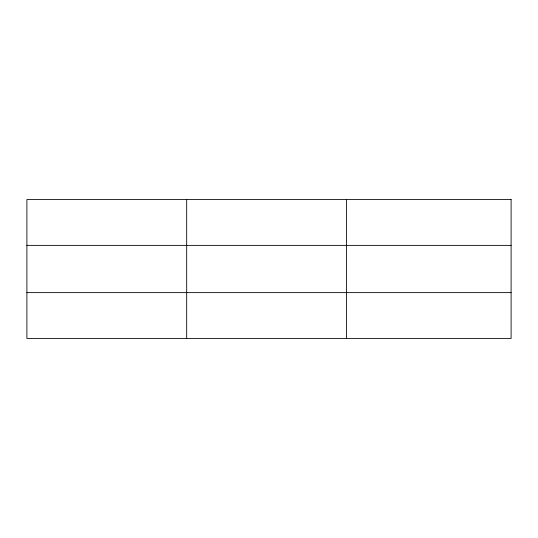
<?xml version="1.0" encoding="UTF-8"?>
<svg xmlns="http://www.w3.org/2000/svg" width="538" height="538" viewBox="0 0 538 538"><rect width="100%" height="100%" fill="white"/><g stroke="black" fill="none" stroke-linecap="round" stroke-linejoin="round"><path stroke-width="0.81" d="M186.686 199.517L186.686 338.483M346.472 199.517L346.472 338.483M26.9 245.375L511.1 245.375M26.9 292.625L511.1 292.625M511.1 199.517L511.1 338.483L26.9 338.483L26.9 199.517L511.1 199.517"/></g></svg>
